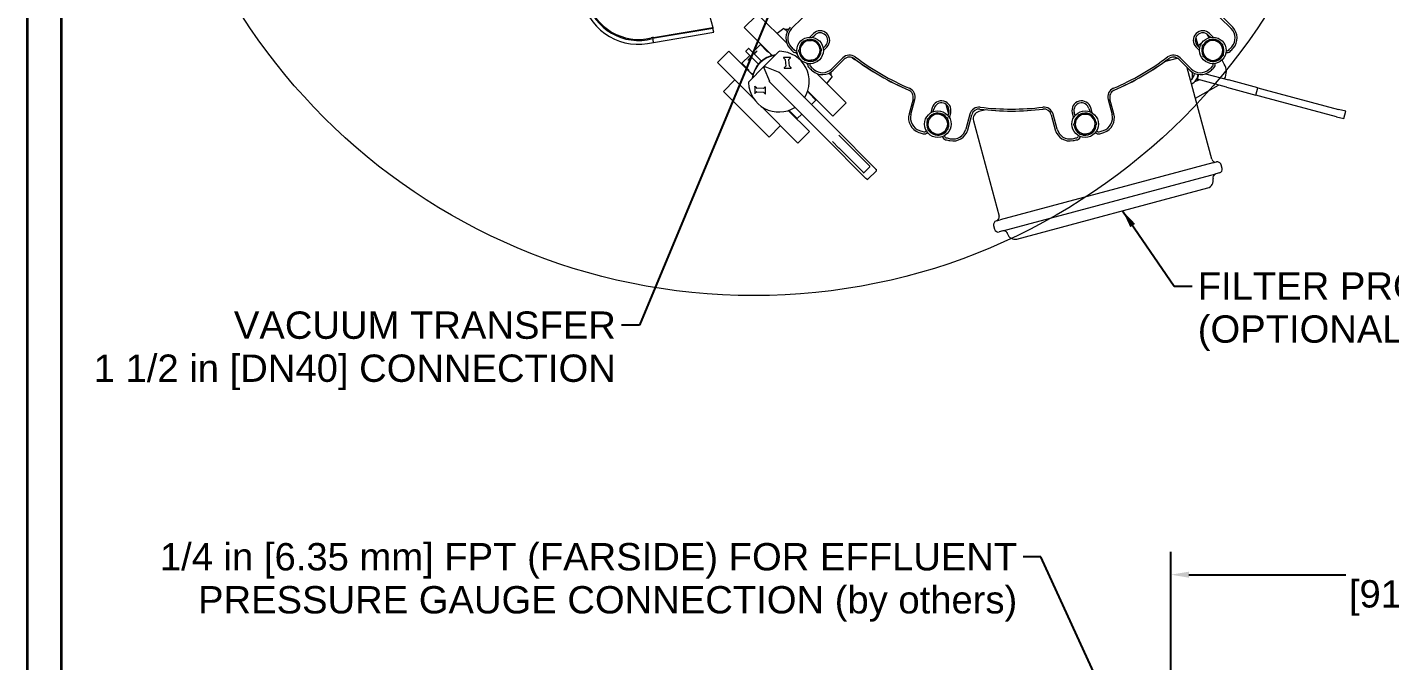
# Model space of a CAD drawing. Header units: inches. Extents: x 15 to 402, y 6 to 258.
# Drawn here: x 15 to 104.7, y 147.6 to 189.3 of the extents above; entities that cross this region are included whole.
import ezdxf

# ---------------------------------------------------------------- set-up
doc = ezdxf.new("R2010")
doc.units = ezdxf.units.IN
doc.header["$LTSCALE"] = 12
doc.header["$MEASUREMENT"] = 0
doc.layers.get('0').update_dxf_attribs({"lineweight": 25})
for name, color, linetype, lineweight in [('Border', 7, 'Continuous', 35), ('Dimension (ANSI)', 7, 'Continuous', 25), ('Symbol (ANSI)', 7, 'Continuous', 25), ('Visible', 7, 'Continuous', 18)]:
    doc.layers.add(name, color=color, linetype=linetype, lineweight=lineweight)
doc.styles.add('MEMCOR Medium', font='arial.ttf')
doc.dimstyles.new('Default (ANSI)', dxfattribs={"dimscale": 12, "dimtxt": 0.15, "dimasz": 0.098425, "dimexe": 0.125, "dimexo": 0.0625, "dimgap": 0.031496, "dimtad": 0, "dimtih": 1, "dimtoh": 1, "dimdec": 4, "dimrnd": 1e-08, "dimzin": 3, "dimdsep": 46, "dimlunit": 5, "dimtxsty": 'MEMCOR Medium', "dimcen": 0.09, "dimdle": 0.393701, "dimclrd": 256, "dimclre": 256, "dimclrt": 256, "dimadec": 0, "dimazin": 1, "dimtfac": 0.8, "dimtofl": 0, "dimtmove": 0, "dimatfit": 3, "dimfxl": 1, "dimfrac": 1, "dimtolj": 1, "dimtzin": 4, "dimlwd": -1, "dimlwe": -1, "dimarcsym": 0})
doc.dimstyles.new('Default (ANSI)$7', dxfattribs={"dimscale": 12, "dimtxt": 0.15, "dimasz": 0.098425, "dimexe": 0.125, "dimexo": 0.0625, "dimgap": 0.031496, "dimtad": 0, "dimtih": 1, "dimtoh": 1, "dimdec": 4, "dimrnd": 1e-08, "dimzin": 3, "dimdsep": 46, "dimlunit": 5, "dimtxsty": 'MEMCOR Medium', "dimcen": 0.09, "dimdle": 0.393701, "dimclrd": 256, "dimclre": 256, "dimclrt": 256, "dimadec": 0, "dimazin": 1, "dimtfac": 0.8, "dimtofl": 0, "dimtmove": 0, "dimatfit": 3, "dimfxl": 1, "dimfrac": 1, "dimtolj": 1, "dimtzin": 4, "dimlwd": -1, "dimlwe": -1, "dimarcsym": 0})
doc.dimstyles.new('Default (ANSI)-01', dxfattribs={"dimscale": 12, "dimtxt": 0.15, "dimasz": 0.098425, "dimexe": 0.125, "dimexo": 0.0625, "dimgap": 0.031496, "dimtad": 0, "dimtih": 1, "dimtoh": 1, "dimdec": 4, "dimrnd": 1e-08, "dimzin": 3, "dimdsep": 46, "dimlunit": 5, "dimtxsty": 'MEMCOR Medium', "dimcen": 0.09, "dimdle": 0.393701, "dimclrd": 256, "dimclre": 256, "dimclrt": 256, "dimadec": 0, "dimazin": 1, "dimtfac": 0.8, "dimtofl": 0, "dimtmove": 0, "dimatfit": 3, "dimfxl": 1, "dimfrac": 1, "dimtolj": 1, "dimtzin": 4, "dimlwd": -1, "dimlwe": -1, "dimarcsym": 0})

# ---------------------------------------------------------------- blocks, each defined once
blk = doc.blocks.new('Borders 22x34_D')
at = {"layer": 'Border'}
for p, q in [((1.25, 21.5), (1.25, 0.5)), ((1.4375, 0.5), (1.4375, 21.3125))]:
    blk.add_line(p, q, dxfattribs=at)
blk = doc.blocks.new('*D22')
at = {"layer": 'Defpoints', "color": 0, "transparency": 16777216}
for p in [(34.385, 146.769), (34.385, 130.769), (42.48, 130.769)]:
    blk.add_point(p, dxfattribs=at)
at = {"layer": 'Dimension (ANSI)', "transparency": 16777216}
for p, q in [((42.48, 145.588), (42.48, 141.582)), ((42.48, 131.95), (42.48, 135.956))]:
    blk.add_line(p, q, dxfattribs=at)
for points in [[(42.283, 145.588), (42.677, 145.588), (42.48, 146.769)], [(42.283, 131.95), (42.677, 131.95), (42.48, 130.769)]]:
    blk.add_solid(points, dxfattribs=at)
at = {"layer": 'Dimension (ANSI)', "transparency": 16777216, "insert": (42.48, 138.769), "char_height": 1.8, "attachment_point": 5, "style": 'MEMCOR Medium'}
blk.add_mtext('\\A1;\\fArial|b0|i0;16 in [406.4 mm]\\P\\fArial|b0|i0; MIN. FOR TANK HEAD REMOVAL', dxfattribs=at)
blk = doc.blocks.new('*D23')
at = {"layer": 'Defpoints', "color": 0, "transparency": 16777216}
for p in [(126.289, 153.302), (126.289, 139.402), (90.288, 129.7)]:
    blk.add_point(p, dxfattribs=at)
at = {"layer": 'Dimension (ANSI)', "transparency": 16777216}
for p, q in [((90.288, 130.45), (90.288, 154.802)), ((126.289, 140.152), (126.289, 154.802)), ((91.469, 153.302), (101.789, 153.302)), ((125.107, 153.302), (114.788, 153.302))]:
    blk.add_line(p, q, dxfattribs=at)
for points in [[(91.469, 153.499), (91.469, 153.105), (90.288, 153.302)], [(125.107, 153.499), (125.107, 153.105), (126.289, 153.302)]]:
    blk.add_solid(points, dxfattribs=at)
at = {"layer": 'Dimension (ANSI)', "transparency": 16777216, "char_height": 1.8, "attachment_point": 5, "style": 'MEMCOR Medium'}
for s, insert in [('\\A1; 36 in', (108.288, 154.599)), ('\\A1;[914.4 mm]', (108.288, 151.77))]:
    blk.add_mtext(s, dxfattribs=dict(at, insert=insert))

msp = doc.modelspace()

# ---------------------------------------------------------------- linework, layer by layer
at = {"layer": 'Visible'}
for p, q in [((59.56753, 191.39347), (60.11994, 189.33187)), ((60.1385, 189.2626), (56.16149, 188.58679)), ((56.23277, 188.67132), (60.11994, 189.33187)), ((60.11994, 189.33187), (60.1385, 189.2626)), ((60.20349, 189.02006), (60.1385, 189.2626)), ((62.19904, 189.31535), (62.97723, 190.09354)), ((64.03922, 187.47517), (62.19904, 189.31535)), ((64.99465, 188.28751), (63.14395, 190.13821)), ((64.81092, 189.2632), (64.36632, 188.91584)), ((65.02541, 189.04871), (64.81092, 189.2632)), ((65.31871, 189.24597), (66.04, 189.96726)), ((93.53664, 189.96726), (94.25794, 189.24597)), ((94.34986, 189.33789), (93.62857, 190.05919)), ((56.21461, 188.34223), (60.20349, 189.02006)), ((65.09887, 189.181), (64.89312, 189.181)), ((66.74574, 188.91937), (66.51541, 188.68904)), ((66.68571, 188.6755), (66.83766, 188.82745)), ((66.9197, 188.43183), (66.91647, 188.42548)), ((91.91683, 188.64828), (92.04727, 188.16147)), ((92.79751, 188.65342), (92.65985, 188.89186)), ((92.73898, 188.82745), (92.89094, 188.6755)), ((93.06124, 188.68904), (92.83091, 188.91937)), ((61.18364, 187.76962), (60.43233, 187.01832)), ((61.18364, 187.76962), (62.75865, 186.1946)), ((62.03968, 186.96925), (62.55469, 187.48426)), ((62.47134, 187.92952), (62.30431, 187.76248)), ((62.50134, 187.53761), (62.30431, 187.73464)), ((62.49918, 187.92952), (62.69621, 187.73248)), ((63.12929, 186.90966), (62.50134, 187.53761)), ((62.69621, 187.73248), (63.32416, 187.10453)), ((62.74956, 187.67913), (63.26457, 188.19414)), ((62.85412, 187.57457), (62.98854, 187.70899)), ((63.7158, 187.74292), (63.26457, 188.19414)), ((63.32025, 188.19414), (63.26457, 188.19414)), ((64.45773, 187.72031), (63.49601, 186.75859)), ((65.68346, 187.5987), (65.61365, 187.66851)), ((65.65666, 187.83029), (65.65646, 187.83009)), ((67.54477, 188.12034), (67.39281, 187.96839)), ((67.40636, 187.79809), (67.63669, 188.02842)), ((91.93995, 188.02842), (92.17028, 187.79809)), ((92.18383, 187.96839), (92.03188, 188.12034)), ((92.04727, 188.16147), (92.06796, 188.08426)), ((92.05167, 188.14504), (92.25728, 188.26375)), ((92.27598, 188.23136), (92.25728, 188.26375)), ((92.28937, 188.25515), (92.25728, 188.26375)), ((92.4275, 188.20238), (92.43385, 188.19915)), ((93.92019, 187.83009), (93.91999, 187.83029)), ((60.43233, 187.01832), (62.83202, 184.61863)), ((62.03968, 186.96925), (62.4909, 186.51803)), ((62.03968, 186.91357), (62.03968, 186.96925)), ((63.49601, 186.75859), (62.51351, 185.77609)), ((62.52484, 187.24529), (62.65925, 187.3797)), ((63.49234, 186.67007), (63.4828, 186.69371)), ((63.49795, 186.65616), (63.49234, 186.67007)), ((63.49795, 186.65616), (63.85235, 185.77787)), ((63.52958, 186.75527), (63.56376, 186.74148)), ((63.56376, 186.74148), (63.57766, 186.73587)), ((64.45595, 186.38147), (63.57766, 186.73587)), ((64.78739, 187.33091), (64.89365, 187.22465)), ((65.23852, 187.34798), (64.79446, 187.34798)), ((64.93303, 186.77057), (64.82751, 186.66505)), ((64.83459, 186.64798), (65.27864, 186.64798)), ((64.89653, 187.21847), (64.93592, 186.77853)), ((65.17657, 186.77749), (65.13718, 187.21742)), ((65.14007, 187.22539), (65.24559, 187.33091)), ((65.28571, 186.66505), (65.17945, 186.77131)), ((66.38583, 186.89633), (66.31602, 186.96614)), ((66.54741, 186.93914), (66.54761, 186.93934)), ((68.68458, 187.32268), (67.96328, 186.60139)), ((68.05521, 186.50946), (68.7765, 187.23076)), ((69.44666, 187.19381), (69.2893, 187.35117)), ((69.44666, 187.19381), (69.48712, 187.23427)), ((90.68046, 187.27759), (89.84096, 187.05265)), ((90.59403, 187.35497), (90.6443, 187.2679)), ((90.80014, 187.23076), (91.52143, 186.50946)), ((91.61336, 186.60139), (90.89206, 187.32268)), ((92.97516, 180.64552), (91.3609, 186.66999)), ((93.02903, 186.93934), (93.02923, 186.93914)), ((93.79994, 186.91717), (93.64812, 187.18013)), ((61.58138, 185.86927), (60.83008, 185.11797)), ((63.86575, 185.74465), (63.85235, 185.77787)), ((63.86575, 185.74465), (63.87148, 185.73045)), ((63.8954, 185.70203), (63.88029, 185.71714)), ((63.8954, 185.70203), (65.47482, 184.12261)), ((64.45595, 186.38147), (64.48917, 186.36807)), ((64.50337, 186.36234), (64.48917, 186.36807)), ((64.51669, 186.35353), (64.53179, 186.33843)), ((66.11121, 184.759), (64.53179, 186.33843)), ((68.91655, 184.3656), (67.00482, 186.27733)), ((67.98052, 186.0936), (67.63316, 185.649)), ((67.98052, 186.0936), (67.76603, 186.30809)), ((67.89832, 186.38155), (67.89832, 186.1758)), ((91.86, 185.76993), (92.15423, 185.87094)), ((91.97312, 185.91946), (92.15423, 185.87094)), ((92.09191, 186.22595), (92.00733, 185.9103)), ((93.93918, 185.39266), (92.00733, 185.9103)), ((92.57079, 186.27696), (94.06859, 185.87562)), ((96.00044, 185.35798), (94.06859, 185.87562)), ((60.83008, 185.11797), (63.83529, 182.11276)), ((62.88585, 185.43937), (62.88585, 184.99531)), ((63.00918, 185.34018), (62.90292, 185.44644)), ((62.90292, 184.98824), (63.00844, 185.09376)), ((63.45529, 185.2979), (63.01536, 185.33729)), ((63.0164, 185.09664), (63.45634, 185.05726)), ((63.46251, 185.05437), (63.56877, 184.94811)), ((63.56877, 185.40631), (63.46326, 185.30079)), ((63.58585, 184.95518), (63.58585, 185.39924)), ((68.03267, 183.48172), (66.37682, 185.13757)), ((66.91146, 184.54725), (66.46024, 184.99848)), ((91.64706, 185.60204), (91.6527, 185.60529)), ((91.89826, 184.66454), (93.40659, 185.53537)), ((93.93918, 185.39266), (95.87103, 184.87502)), ((95.87103, 184.87502), (96.00044, 185.35798)), ((96.354, 184.74561), (95.87103, 184.87502)), ((96.00044, 185.35798), (96.48341, 185.22857)), ((96.48341, 185.22857), (101.31304, 183.93448)), ((63.33595, 184.1147), (65.73563, 181.71502)), ((65.47482, 184.12261), (65.54578, 184.05165)), ((65.54578, 184.05165), (67.47306, 182.12437)), ((66.18218, 184.68804), (66.11121, 184.759)), ((68.10946, 182.76076), (66.18218, 184.68804)), ((66.61721, 184.25301), (66.91146, 184.54725)), ((66.91146, 184.60293), (66.91146, 184.54725)), ((68.03267, 183.48172), (68.91655, 184.3656)), ((73.30823, 184.61437), (73.04421, 183.62906)), ((73.16978, 183.59541), (73.4338, 184.58072)), ((74.56893, 184.02609), (74.48462, 183.71145)), ((74.63888, 183.78487), (74.6945, 183.99244)), ((75.62653, 183.76154), (75.49609, 184.24836)), ((78.09165, 183.90443), (77.64046, 183.78354)), ((84.88215, 183.99244), (84.93776, 183.78487)), ((85.09202, 183.71145), (85.00772, 184.02609)), ((86.14285, 184.58072), (86.40686, 183.59541)), ((86.53243, 183.62906), (86.26842, 184.61437)), ((101.18363, 183.45152), (96.354, 184.74561)), ((101.796, 183.80507), (101.31304, 183.93448)), ((65.09625, 183.857), (66.48694, 182.46632)), ((65.23534, 183.77359), (65.68657, 183.32236)), ((65.63089, 183.32236), (65.68657, 183.32236)), ((65.68657, 183.32236), (65.98082, 183.61661)), ((74.96336, 183.69085), (74.96374, 183.68373)), ((75.66042, 183.73362), (75.6048, 183.52605)), ((75.64722, 183.68434), (75.62653, 183.76154)), ((75.70169, 183.38534), (75.78599, 183.69998)), ((77.04636, 183.61274), (76.78235, 182.62743)), ((76.90792, 182.59378), (77.17193, 183.57909)), ((77.28691, 183.17116), (78.96923, 176.89265)), ((82.40471, 183.57909), (82.66873, 182.59378)), ((82.7943, 182.62743), (82.53028, 183.61274)), ((83.79065, 183.69998), (83.87496, 183.38534)), ((83.97184, 183.52605), (83.91622, 183.73362)), ((84.29986, 183.60686), (84.30374, 183.60089)), ((101.18363, 183.45152), (101.66659, 183.32211)), ((101.66659, 183.32211), (101.796, 183.80507)), ((64.58659, 182.86406), (63.83529, 182.11276)), ((66.48694, 182.46632), (65.73563, 181.71502)), ((67.49799, 182.09943), (67.47306, 182.12437)), ((67.49799, 182.09943), (70.21197, 179.38545)), ((68.10946, 182.76076), (68.13439, 182.73583)), ((70.84837, 180.02185), (68.13439, 182.73583)), ((68.85556, 181.80253), (68.42551, 182.23257)), ((74.1703, 182.53838), (74.17022, 182.53811)), ((75.38729, 182.21199), (75.38736, 182.21227)), ((84.18928, 182.21227), (84.18935, 182.21199)), ((85.40642, 182.53811), (85.40635, 182.53838)), ((68.00125, 181.80831), (68.4313, 181.37826)), ((68.44039, 181.36917), (68.4313, 181.37826)), ((68.44039, 181.36917), (70.01929, 179.79027)), ((68.85556, 181.80253), (68.86465, 181.79344)), ((70.44355, 180.21453), (68.86465, 181.79344)), ((93.03986, 180.40404), (79.03394, 176.65116)), ((93.03986, 180.40404), (93.28134, 180.46874)), ((93.65223, 180.05049), (93.58753, 180.29197)), ((70.03343, 179.77613), (70.01929, 179.79027)), ((70.09, 179.77613), (70.45769, 180.14382)), ((70.25794, 179.33949), (70.21197, 179.38545)), ((70.34279, 179.33949), (70.89433, 179.89103)), ((70.44355, 180.21453), (70.45769, 180.20039)), ((70.84837, 180.02185), (70.89433, 179.97589)), ((79.22805, 175.92672), (93.23397, 179.6796)), ((93.47546, 179.7443), (93.23397, 179.6796)), ((80.14661, 175.39639), (92.70364, 178.76104)), ((78.61568, 176.28027), (78.68038, 176.03879)), ((78.79245, 176.58646), (79.03394, 176.65116)), ((79.22805, 175.92672), (78.98657, 175.86201))]:
    msp.add_line(p, q, dxfattribs=at)
for centre, radius in [((62.82709, 211.66956), 40), ((66.53151, 187.81419), 0.875), ((93.04513, 187.81419), 0.875), ((74.93599, 182.96186), 0.875), ((84.64065, 182.96186), 0.875)]:
    msp.add_circle(centre, radius, dxfattribs=at)
for centre, radius, start, end in [((55.24302, 192.02527), 3.80903, 195, 284.7779913), ((55.24302, 192.02527), 3.55903, 195, 284.9553659), ((55.24302, 192.02527), 3.48763, 195, 283.8729797), ((65.93389, 188.63078), 1, 135, 221.9214093), ((65.93389, 188.63078), 0.87, 135, 221.9214093), ((93.64276, 188.63078), 0.87, 318.0785907, 45), ((93.64276, 188.63078), 1, 318.0785907, 45), ((56.58877, 186.57636), 2.125, 99.644175, 103.8729797), ((66.53151, 187.81419), 0.7295, 127.0992963, 178.9810136), ((66.53151, 187.81419), 0.656, 93.0401549, 153.0401549), ((66.53151, 187.81419), 0.7295, 67.0992963, 118.9810136), ((66.53151, 187.81419), 0.656, 33.0401549, 93.0401549), ((67.19121, 188.4739), 0.63, 315, 135), ((67.19121, 188.4739), 0.5, 315, 135), ((66.53151, 187.81419), 0.7295, 57.8500808, 58.9810136), ((66.53151, 187.81419), 0.7295, 7.0992963, 57.8500808), ((92.38543, 188.4739), 0.63, 45, 225), ((92.38543, 188.4739), 0.5, 45, 225), ((93.04513, 187.81419), 0.656, 123.0401549, 183.0401549), ((93.04513, 187.81419), 0.7295, 97.0992963, 147.8500808), ((93.04513, 187.81419), 0.656, 63.0401549, 123.0401549), ((93.04513, 187.81419), 0.7295, 37.0992963, 88.9810136), ((93.04513, 187.81419), 0.656, 3.0401549, 63.0401549), ((62.31823, 187.74856), 0.01969, 135, 225), ((62.48526, 187.9156), 0.01969, 45, 135), ((64.47557, 185.75825), 1.7715, 97.2126875, 172.7873125), ((64.47557, 185.75825), 1.75, 98.767952, 171.232048), ((64.19967, 187.5471), 0.06, 278.767952, 315), ((64.54612, 187.63192), 0.125, 87.843643, 135), ((64.47557, 185.75825), 2, 328.0028782, 87.843643), ((79.78832, 201.071), 19.62, 221.9214093, 222.7809716), ((79.78832, 201.071), 19.49, 221.9214093, 222.7809716), ((65.5716, 187.91495), 0.25, 222.7809716, 292.2613125), ((65.5716, 187.91495), 0.12, 222.7809716, 315), ((66.53151, 187.81419), 0.7295, 187.0992963, 238.9810136), ((66.53151, 187.81419), 0.656, 153.0401549, 213.0401549), ((66.53151, 187.81419), 0.656, 213.0401549, 273.0401549), ((66.53151, 187.81419), 0.656, 273.0401549, 333.0401549), ((66.53151, 187.81419), 0.7295, 307.0992963, 358.9810136), ((66.53151, 187.81419), 0.656, 333.0401549, 33.0401549), ((69.13006, 186.8772), 0.63, 53.0967498, 135), ((90.44659, 186.8772), 0.63, 45, 126.9032502), ((93.04513, 187.81419), 0.7295, 157.0992963, 208.9810136), ((93.04513, 187.81419), 0.656, 183.0401549, 243.0401549), ((93.04513, 187.81419), 0.7295, 147.8500808, 148.9810136), ((93.04513, 187.81419), 0.656, 303.0401549, 3.0401549), ((93.04513, 187.81419), 0.7295, 337.0992963, 28.9810136), ((94.00504, 187.91495), 0.25, 247.7386875, 317.2190284), ((94.00504, 187.91495), 0.12, 225, 317.2190284), ((79.78832, 201.071), 19.49, 317.2190284, 318.0785907), ((79.78832, 201.071), 19.62, 317.2190284, 318.0785907), ((63.53844, 186.71617), 0.06, 173.6432304, 201.974508), ((63.53844, 186.71617), 0.06, 135.2532086, 173.6432304), ((63.50713, 186.69963), 0.06, 85.9598097, 100.6823925), ((64.79446, 187.33798), 0.01, 90, 225), ((64.83459, 186.65798), 0.01, 135, 270), ((64.88657, 187.21758), 0.01, 5.1161043, 45), ((64.92596, 186.77764), 0.01, 315, 5.1161043), ((65.14714, 187.21832), 0.01, 135, 185.1161043), ((65.18653, 186.77838), 0.01, 185.1161043, 225), ((65.23852, 187.33798), 0.01, 315, 90), ((65.27864, 186.65798), 0.01, 270, 45), ((66.53151, 187.81419), 0.7295, 247.0992963, 298.9810136), ((66.63226, 186.85429), 0.25, 157.7386875, 227.2190284), ((79.78832, 201.071), 19.62, 227.2190284, 228.0785907), ((66.63226, 186.85429), 0.12, 135, 227.2190284), ((79.78832, 201.071), 19.49, 227.2190284, 228.0785907), ((67.3481, 187.21657), 0.87, 228.0785907, 315), ((69.13006, 186.8772), 0.5, 53.0967498, 135), ((79.78832, 201.071), 17.25021, 233.0490654, 246.9509346), ((79.78832, 201.071), 17.25, 233.0967498, 246.9032502), ((79.78832, 201.071), 17.12, 233.0967498, 246.9032502), ((79.78832, 201.071), 17.12, 293.0967498, 306.9032502), ((79.78832, 201.071), 17.25021, 293.0490654, 306.9509346), ((79.78832, 201.071), 17.25, 293.0967498, 306.9032502), ((90.44659, 186.8772), 0.5, 45, 126.9032502), ((90.80987, 186.79463), 0.5, 99.0671172, 105), ((92.22854, 187.21657), 0.87, 225, 311.9214093), ((93.04513, 187.81419), 0.7295, 217.0992963, 268.9810136), ((93.04513, 187.81419), 0.656, 243.0401549, 303.0401549), ((79.78832, 201.071), 19.49, 311.9214093, 312.7809716), ((79.78832, 201.071), 19.62, 311.9214093, 312.7809716), ((92.94438, 186.85429), 0.12, 312.7809716, 45), ((92.94438, 186.85429), 0.25, 312.7809716, 22.2613125), ((93.04513, 187.81419), 0.7295, 277.0992963, 328.9810136), ((92.93391, 186.41717), 1, 331.7371672, 30), ((62.6019, 185.6877), 0.125, 135, 182.156357), ((64.47557, 185.75825), 2, 182.156357, 301.9971218), ((62.68672, 186.03416), 0.06, 315, 351.232048), ((63.90858, 185.74542), 0.04, 201.974508, 225), ((64.4884, 186.32525), 0.04, 45, 68.025492), ((67.3481, 187.21657), 1, 228.0785907, 315), ((92.22854, 187.21657), 1, 225, 311.9214093), ((91.2027, 186.38472), 0.65, 305.4069694, 351.8504582), ((91.2027, 186.38472), 0.9, 300, 349.8685617), ((90.76528, 186.17836), 0.94, 345.1071561, 12.2581686), ((91.2027, 186.38472), 0.9, 316.9140662, 328.8723798), ((62.89585, 185.43937), 0.01, 45, 180), ((62.89585, 184.99531), 0.01, 180, 315), ((63.01551, 185.08668), 0.01, 84.8838957, 135), ((63.01625, 185.34725), 0.01, 225, 264.8838957), ((63.45618, 185.30786), 0.01, 264.8838957, 315), ((63.45544, 185.0473), 0.01, 45, 84.8838957), ((63.57585, 185.39924), 0.01, 0, 135), ((63.57585, 184.95518), 0.01, 225, 0), ((72.82526, 184.74378), 0.5, 345, 66.9032502), ((72.82526, 184.74378), 0.63, 345, 66.9032502), ((86.75138, 184.74378), 0.63, 113.0967498, 195), ((86.75138, 184.74378), 0.5, 113.0967498, 195), ((75.17746, 183.86303), 0.63, 345, 165), ((75.17746, 183.86303), 0.5, 345, 165), ((77.65489, 183.44968), 0.63, 83.0967498, 165), ((77.65489, 183.44968), 0.5, 83.0967498, 165), ((79.78832, 201.071), 17.25021, 263.0490654, 276.9509346), ((79.78832, 201.071), 17.25, 263.0967498, 276.9032502), ((79.78832, 201.071), 17.12, 263.0967498, 276.9032502), ((81.92175, 183.44968), 0.63, 15, 96.9032502), ((81.92175, 183.44968), 0.5, 15, 96.9032502), ((84.39918, 183.86303), 0.63, 15, 195), ((84.39918, 183.86303), 0.5, 15, 195), ((74.01014, 183.37024), 1, 165, 251.9214093), ((74.01014, 183.37024), 0.87, 165, 251.9214093), ((74.93599, 182.96186), 0.7295, 157.0992963, 208.9810136), ((74.93599, 182.96186), 0.656, 123.0401549, 183.0401549), ((74.93599, 182.96186), 0.7295, 97.0992963, 148.9810136), ((74.93599, 182.96186), 0.656, 63.0401549, 123.0401549), ((74.93599, 182.96186), 0.7295, 87.8500808, 88.9810136), ((74.93599, 182.96186), 0.7295, 37.0992963, 87.8500808), ((74.93599, 182.96186), 0.656, 3.0401549, 63.0401549), ((74.93599, 182.96186), 0.656, 303.0401549, 3.0401549), ((74.93599, 182.96186), 0.7295, 337.0992963, 28.9810136), ((77.76987, 183.30057), 0.5, 105, 195), ((84.64065, 182.96186), 0.7295, 127.0992963, 178.9810136), ((84.64065, 182.96186), 0.656, 153.0401549, 213.0401549), ((84.64065, 182.96186), 0.656, 93.0401549, 153.0401549), ((84.64065, 182.96186), 0.7295, 117.8500808, 118.9810136), ((84.64065, 182.96186), 0.7295, 67.0992963, 117.8500808), ((84.64065, 182.96186), 0.656, 33.0401549, 93.0401549), ((84.64065, 182.96186), 0.7295, 7.0992963, 58.9810136), ((84.64065, 182.96186), 0.656, 333.0401549, 33.0401549), ((85.5665, 183.37024), 0.87, 288.0785907, 15), ((85.5665, 183.37024), 1, 288.0785907, 15), ((79.78832, 201.071), 19.62, 251.9214093, 252.7809716), ((79.78832, 201.071), 19.49, 251.9214093, 252.7809716), ((74.05431, 182.56916), 0.25, 252.7809716, 322.2613125), ((74.05431, 182.56916), 0.12, 252.7809716, 345), ((74.93599, 182.96186), 0.656, 183.0401549, 243.0401549), ((74.93599, 182.96186), 0.7295, 217.0992963, 268.9810136), ((74.93599, 182.96186), 0.656, 243.0401549, 303.0401549), ((74.93599, 182.96186), 0.7295, 277.0992963, 328.9810136), ((75.5032, 182.18094), 0.25, 187.7386875, 257.2190284), ((75.5032, 182.18094), 0.12, 165, 257.2190284), ((75.94199, 182.8526), 1, 258.0785907, 345), ((75.94199, 182.8526), 0.87, 258.0785907, 345), ((83.63465, 182.8526), 1, 195, 281.9214093), ((83.63465, 182.8526), 0.87, 195, 281.9214093), ((84.64065, 182.96186), 0.7295, 187.0992963, 238.9810136), ((84.64065, 182.96186), 0.656, 213.0401549, 273.0401549), ((84.07344, 182.18094), 0.12, 282.7809716, 15), ((84.07344, 182.18094), 0.25, 282.7809716, 352.2613125), ((84.64065, 182.96186), 0.7295, 247.0992963, 298.9810136), ((84.64065, 182.96186), 0.656, 273.0401549, 333.0401549), ((84.64065, 182.96186), 0.7295, 307.0992963, 358.9810136), ((85.52233, 182.56916), 0.25, 217.7386875, 287.2190284), ((85.52233, 182.56916), 0.12, 195, 287.2190284), ((79.78832, 201.071), 19.49, 287.2190284, 288.0785907), ((79.78832, 201.071), 19.62, 287.2190284, 288.0785907), ((79.78832, 201.071), 19.62, 257.2190284, 258.0785907), ((79.78832, 201.071), 19.49, 257.2190284, 258.0785907), ((79.78832, 201.071), 19.49, 281.9214093, 282.7809716), ((79.78832, 201.071), 19.62, 281.9214093, 282.7809716), ((93.21664, 180.71023), 0.25, 195, 285), ((93.34605, 180.22726), 0.25, 15, 105), ((70.06171, 179.80441), 0.04, 225, 315), ((70.42941, 180.17211), 0.04, 315, 45), ((70.85191, 179.93346), 0.06, 315, 45), ((93.29868, 179.43811), 0.25, 105, 195), ((93.41075, 179.98578), 0.25, 285, 15), ((70.30036, 179.38192), 0.06, 225, 315), ((92.57423, 179.244), 0.5, 285, 15), ((78.72775, 176.82794), 0.25, 285, 15), ((78.85716, 176.34498), 0.25, 105, 195), ((78.92186, 176.1035), 0.25, 195, 285), ((79.29275, 175.68524), 0.25, 15, 105), ((80.0172, 175.87935), 0.5, 195, 285)]:
    msp.add_arc(centre, radius, start, end, dxfattribs=at)
for points in [[(56.16149, 188.58679), (56.17926, 188.50531), (56.19697, 188.42373), (56.21461, 188.34223)], [(63.49601, 186.75859), (63.49601, 186.75859), (63.49595, 186.75853), (63.49582, 186.7584)]]:
    msp.add_open_spline(points, degree=3, dxfattribs=at)
for points, weights in [([(65.9468, 188.1116), (66.02649, 188.26827), (66.11851, 188.44918)], [1, 1.0379548493, 1]), ([(66.11851, 188.44918), (66.32119, 188.45994), (66.49672, 188.46927)], [1, 1.0379548493, 1]), ([(66.49672, 188.46927), (66.67224, 188.47859), (66.87493, 188.48935)], [1, 1.0379548493, 1]), ([(66.87493, 188.48935), (66.98559, 188.31921), (67.08143, 188.17186)], [1, 1.0379548493, 1]), ([(92.36997, 188.15761), (92.54012, 188.26827), (92.68747, 188.36411)], [1, 1.0379548493, 1]), ([(92.68747, 188.36411), (92.83482, 188.45994), (93.00496, 188.57061)], [1, 1.0379548493, 1]), ([(93.00496, 188.57061), (93.18587, 188.47859), (93.34254, 188.3989)], [1, 1.0379548493, 1]), ([(93.34254, 188.3989), (93.49921, 188.31921), (93.68012, 188.22719)], [1, 1.0379548493, 1]), ([(63.87769, 187.63671), (63.94866, 187.55854), (64.00777, 187.46687)], [1, 1.0021574052, 1.00079026438]), ([(65.77509, 187.77402), (65.86711, 187.95493), (65.9468, 188.1116)], [1, 1.0379548493, 1]), ([(65.98159, 187.45652), (65.88575, 187.60387), (65.77509, 187.77402)], [1, 1.0379548493, 1]), ([(66.18809, 187.13903), (66.07743, 187.30917), (65.98159, 187.45652)], [1, 1.0379548493, 1]), ([(67.11622, 187.51678), (67.03653, 187.36011), (66.94451, 187.1792)], [1, 1.0379548493, 1]), ([(67.08143, 188.17186), (67.17726, 188.02451), (67.28793, 187.85436)], [1, 1.0379548493, 1]), ([(67.28793, 187.85436), (67.19591, 187.67345), (67.11622, 187.51678)], [1, 1.0379548493, 1]), ([(92.39006, 187.7794), (92.38074, 187.95493), (92.36997, 188.15761)], [1, 1.0379548493, 1]), ([(92.41014, 187.40119), (92.39938, 187.60387), (92.39006, 187.7794)], [1, 1.0379548493, 1]), ([(93.7203, 187.47077), (93.55015, 187.36011), (93.4028, 187.26427)], [1, 1.0379548493, 1]), ([(93.68012, 188.22719), (93.69089, 188.02451), (93.70021, 187.84898)], [1, 1.0379548493, 1]), ([(93.70021, 187.84898), (93.70953, 187.67345), (93.7203, 187.47077)], [1, 1.0379548493, 1]), ([(66.5663, 187.15911), (66.39077, 187.14979), (66.18809, 187.13903)], [1, 1.0379548493, 1]), ([(66.94451, 187.1792), (66.74183, 187.16844), (66.5663, 187.15911)], [1, 1.0379548493, 1]), ([(92.74773, 187.22948), (92.59105, 187.30917), (92.41014, 187.40119)], [1, 1.0379548493, 1]), ([(93.08531, 187.05777), (92.9044, 187.14979), (92.74773, 187.22948)], [1, 1.0379548493, 1]), ([(93.4028, 187.26427), (93.25545, 187.16844), (93.08531, 187.05777)], [1, 1.0379548493, 1]), ([(62.76695, 186.22606), (62.67528, 186.28516), (62.59712, 186.35613)], [1.00079026438, 1.0021574052, 1]), ([(74.26083, 183.30528), (74.43097, 183.41594), (74.57832, 183.51178)], [1, 1.0379548493, 1]), ([(74.28091, 182.92707), (74.27159, 183.1026), (74.26083, 183.30528)], [1, 1.0379548493, 1]), ([(74.57832, 183.51178), (74.72567, 183.60761), (74.89582, 183.71828)], [1, 1.0379548493, 1]), ([(74.89582, 183.71828), (75.07673, 183.62626), (75.2334, 183.54657)], [1, 1.0379548493, 1]), ([(75.2334, 183.54657), (75.39007, 183.46688), (75.57098, 183.37486)], [1, 1.0379548493, 1]), ([(75.57098, 183.37486), (75.58175, 183.17218), (75.59107, 182.99665)], [1, 1.0379548493, 1]), ([(75.59107, 182.99665), (75.60039, 182.82112), (75.61115, 182.61844)], [1, 1.0379548493, 1]), ([(83.88423, 182.92169), (83.97625, 183.1026), (84.05594, 183.25927)], [1, 1.0379548493, 1]), ([(84.05594, 183.25927), (84.13563, 183.41594), (84.22765, 183.59685)], [1, 1.0379548493, 1]), ([(84.22765, 183.59685), (84.43033, 183.60761), (84.60586, 183.61694)], [1, 1.0379548493, 1]), ([(84.60586, 183.61694), (84.78139, 183.62626), (84.98407, 183.63702)], [1, 1.0379548493, 1]), ([(84.98407, 183.63702), (85.09473, 183.46688), (85.19057, 183.31953)], [1, 1.0379548493, 1]), ([(85.19057, 183.31953), (85.28641, 183.17218), (85.39707, 183.00203)], [1, 1.0379548493, 1]), ([(85.39707, 183.00203), (85.30505, 182.82112), (85.22536, 182.66445)], [1, 1.0379548493, 1]), ([(74.301, 182.54886), (74.29024, 182.75154), (74.28091, 182.92707)], [1, 1.0379548493, 1]), ([(74.63858, 182.37715), (74.48191, 182.45684), (74.301, 182.54886)], [1, 1.0379548493, 1]), ([(74.97617, 182.20544), (74.79526, 182.29746), (74.63858, 182.37715)], [1, 1.0379548493, 1]), ([(75.29366, 182.41194), (75.14631, 182.31611), (74.97617, 182.20544)], [1, 1.0379548493, 1]), ([(75.61115, 182.61844), (75.44101, 182.50778), (75.29366, 182.41194)], [1, 1.0379548493, 1]), ([(84.09073, 182.60419), (83.9949, 182.75154), (83.88423, 182.92169)], [1, 1.0379548493, 1]), ([(84.29723, 182.2867), (84.18657, 182.45684), (84.09073, 182.60419)], [1, 1.0379548493, 1]), ([(84.67544, 182.30678), (84.49992, 182.29746), (84.29723, 182.2867)], [1, 1.0379548493, 1]), ([(85.05365, 182.32687), (84.85097, 182.31611), (84.67544, 182.30678)], [1, 1.0379548493, 1]), ([(85.22536, 182.66445), (85.14567, 182.50778), (85.05365, 182.32687)], [1, 1.0379548493, 1])]:
    msp.add_rational_spline(points, weights, degree=2, dxfattribs=at)
for points, knots in [([(62.98854, 187.70899), (62.99769, 187.71814), (63.00642, 187.72774), (63.02198, 187.74654), (63.02884, 187.75576), (63.03958, 187.77187), (63.04368, 187.77892), (63.04881, 187.78905), (63.05027, 187.79267), (63.05123, 187.79546), (63.05136, 187.79598), (63.05136, 187.79598)], [0, 0, 0, 0, 0.117232944, 0.117232944, 0.232198944, 0.232198944, 0.336233647, 0.336233647, 0.419294273, 0.419294273, 0.457630897, 0.457630897, 0.457630897, 0.457630897]), ([(63.72065, 187.74023), (63.72036, 187.74033), (63.72008, 187.74043), (63.71895, 187.74087), (63.71817, 187.74124), (63.71681, 187.74204), (63.71624, 187.74247), (63.7158, 187.74292)], [0.1754232945, 0.1754232945, 0.1754232945, 0.1754232945, 0.1777740247, 0.1777740247, 0.185040697, 0.185040697, 0.1923073693, 0.1923073693, 0.1923073693, 0.1923073693]), ([(63.72065, 187.74023), (63.73026, 187.73696), (63.73965, 187.73347), (63.78047, 187.71693), (63.80847, 187.70148), (63.82993, 187.68446)], [1.494648308, 1.494648308, 1.494648308, 1.494648308, 1.572205019, 1.572205019, 1.842813011, 1.842813011, 1.842813011, 1.842813011]), ([(62.43785, 187.18246), (62.43785, 187.18246), (62.43797, 187.18249), (62.43887, 187.18275), (62.44039, 187.18327), (62.44514, 187.18524), (62.44873, 187.18694), (62.4581, 187.19201), (62.46423, 187.19571), (62.47855, 187.20537), (62.48693, 187.21161), (62.50468, 187.22618), (62.51408, 187.23465), (62.52368, 187.24413), (62.52426, 187.24471), (62.52484, 187.24529)], [0.178993895, 0.178993895, 0.178993895, 0.178993895, 0.197959863, 0.197959863, 0.251910575, 0.251910575, 0.321439603, 0.321439603, 0.409712395, 0.409712395, 0.514503854, 0.514503854, 0.629216052, 0.629216052, 0.636633466, 0.636633466, 0.636633466, 0.636633466]), ([(63.49885, 186.74401), (63.49686, 186.74911), (63.49607, 186.75211), (63.49546, 186.75512), (63.49535, 186.7561), (63.49539, 186.7576), (63.49554, 186.75812), (63.49582, 186.7584)], [0, 0, 0, 0, 0.055402638, 0.055402638, 0.091701074, 0.091701074, 0.127427899, 0.127427899, 0.127427899, 0.127427899]), ([(63.50591, 186.73103), (63.50587, 186.73109), (63.50582, 186.73116), (63.50386, 186.73399), (63.5009, 186.73878), (63.49885, 186.74401)], [-0.0006488507, -0.0006488507, -0.0006488507, -0.0006488507, 0, 0, 0.02871512, 0.02871512, 0.02871512, 0.02871512]), ([(63.51136, 186.75948), (63.51241, 186.75941), (63.51347, 186.75931), (63.51891, 186.75863), (63.52437, 186.7573), (63.52958, 186.75527)], [0.0923027288, 0.0923027288, 0.0923027288, 0.0923027288, 0.1039513514, 0.1039513514, 0.1517370835, 0.1517370835, 0.1517370835, 0.1517370835]), ([(62.4909, 186.51803), (62.49135, 186.51758), (62.49178, 186.51701), (62.49258, 186.51565), (62.49295, 186.51487), (62.49339, 186.51374), (62.49349, 186.51346), (62.49359, 186.51317)], [0.0644246105, 0.0644246105, 0.0644246105, 0.0644246105, 0.0716912828, 0.0716912828, 0.0789579552, 0.0789579552, 0.0813086854, 0.0813086854, 0.0813086854, 0.0813086854]), ([(62.54936, 186.40389), (62.53234, 186.42535), (62.51689, 186.45335), (62.50035, 186.49417), (62.49687, 186.50356), (62.49359, 186.51317)], [1.99787644, 1.99787644, 1.99787644, 1.99787644, 2.268484431, 2.268484431, 2.346041142, 2.346041142, 2.346041142, 2.346041142]), ([(66.40178, 185.11261), (66.4188, 185.09115), (66.43425, 185.06315), (66.45079, 185.02233), (66.45428, 185.01294), (66.45755, 185.00333)], [1.998522417, 1.998522417, 1.998522417, 1.998522417, 2.269130409, 2.269130409, 2.34668712, 2.34668712, 2.34668712, 2.34668712]), ([(66.46024, 184.99848), (66.45979, 184.99892), (66.45936, 184.99949), (66.45856, 185.00085), (66.45819, 185.00163), (66.45775, 185.00276), (66.45765, 185.00304), (66.45755, 185.00333)], [0.0644246105, 0.0644246105, 0.0644246105, 0.0644246105, 0.0716912828, 0.0716912828, 0.0789579552, 0.0789579552, 0.0813086854, 0.0813086854, 0.0813086854, 0.0813086854]), ([(65.23049, 183.77627), (65.22088, 183.77955), (65.21149, 183.78303), (65.17067, 183.79957), (65.14267, 183.81502), (65.12121, 183.83204)], [1.495294286, 1.495294286, 1.495294286, 1.495294286, 1.572850997, 1.572850997, 1.843458988, 1.843458988, 1.843458988, 1.843458988]), ([(65.23049, 183.77627), (65.23078, 183.77617), (65.23106, 183.77607), (65.23219, 183.77563), (65.23297, 183.77526), (65.23433, 183.77446), (65.2349, 183.77403), (65.23534, 183.77359)], [0.1754232945, 0.1754232945, 0.1754232945, 0.1754232945, 0.1777740247, 0.1777740247, 0.185040697, 0.185040697, 0.1923073693, 0.1923073693, 0.1923073693, 0.1923073693])]:
    msp.add_open_spline(points, degree=3, knots=knots, dxfattribs=at)

# ---------------------------------------------------------------- block references
at = {"xscale": 12, "yscale": 12, "zscale": 12}
msp.add_blockref('Borders 22x34_D', (0, 0), dxfattribs=at)

# ---------------------------------------------------------------- texts
at = {"layer": 'Symbol (ANSI)', "char_height": 1.8000001, "line_spacing_factor": 0.944221, "style": 'MEMCOR Medium'}
for s, insert, width, attachment_point in [('\\fArial|b0|i0;FILTER PROGRAMMER\\P\\fArial|b0|i0;(OPTIONAL MOUNTING SIDE)', (92.05025, 173.20533), 35.3510699, 1), ('\\fArial|b0|i0;VACUUM TRANSFER\\P\\fArial|b0|i0;1 1/2 in [DN40] CONNECTION', (53.74718, 170.62814), 34.375612, 3), ('\\fArial|b0|i0;1/4 in [6.35 mm] FPT (FARSIDE) FOR EFFLUENT\\P\\fArial|b0|i0;PRESSURE GAUGE CONNECTION (by others)\\P', (80.17035, 155.38463), 56.4503077, 3)]:
    msp.add_mtext(s, dxfattribs=dict(at, insert=insert, width=width, attachment_point=attachment_point))

# ---------------------------------------------------------------- dimensions: what is measured, and where the dimension line sits
at = {"layer": 'Dimension (ANSI)'}
dim = msp.add_linear_dim(base=(126.2885715363, 153.3016748938), p1=(90.2883215363, 129.7003719156), p2=(126.2885715363, 139.4016219156), text=' <> in\\X[914.4 mm]', dimstyle='Default (ANSI)', override={"dimgap": 0.031496, "dimtih": 0, "dimtoh": 0, "dimdec": 4, "dimpost": '', "dimtol": 0, "dimlim": 0, "dimtp": 0, "dimtm": 0, "dimtdec": 2, "dimatfit": 1}, dxfattribs=at)
dim.commit()
dim.dimension.update_dxf_attribs({"geometry": '*D23', "text_midpoint": (108.2884465363, 153.3016748938), "dimtype": 160})
dim = msp.add_linear_dim(base=(42.48006, 130.76912), p1=(34.38528, 146.76912), p2=(34.38528, 130.76912), angle=270, text='\\fArial|b0|i0;<> in [406.4 mm]\\P\\fArial|b0|i0; MIN. FOR TANK HEAD REMOVAL', dimstyle='Default (ANSI)-01', override={"dimgap": 0.031496, "dimdec": 4, "dimpost": '', "dimse1": 1, "dimse2": 1, "dimtol": 0, "dimlim": 0, "dimtp": 0, "dimtm": 0, "dimtdec": 2, "dimatfit": 1}, dxfattribs=at)
dim.commit()
dim.dimension.update_dxf_attribs({"geometry": '*D22', "text_midpoint": (42.48006, 138.76912), "dimtype": 160})

# ---------------------------------------------------------------- leaders
at = {"layer": 'Symbol (ANSI)', "annotation_type": 0, "has_hookline": 1}
for points, override, hookline_direction, text_width in [([(70.23125, 205.57313), (55.30623, 169.72814), (54.12513, 169.72814)], {"dimtad": 0}, 1, 33.8955), ([(87.10128, 177.25989), (90.49119, 172.30533), (91.67229, 172.30533)], {"dimtad": 0}, 0, 35.10246), ([(91.62983, 132.80535), (81.72941, 154.48463), (80.54831, 154.48463)], {"dimasz": 0.098425, "dimtad": 0, "dimldrblk": 'Dot'}, 1, 56.12292)]:
    msp.add_leader(points, dimstyle='Default (ANSI)$7', override=override, dxfattribs=dict(at, hookline_direction=hookline_direction, text_width=text_width))

doc.saveas('drawing.dxf')
